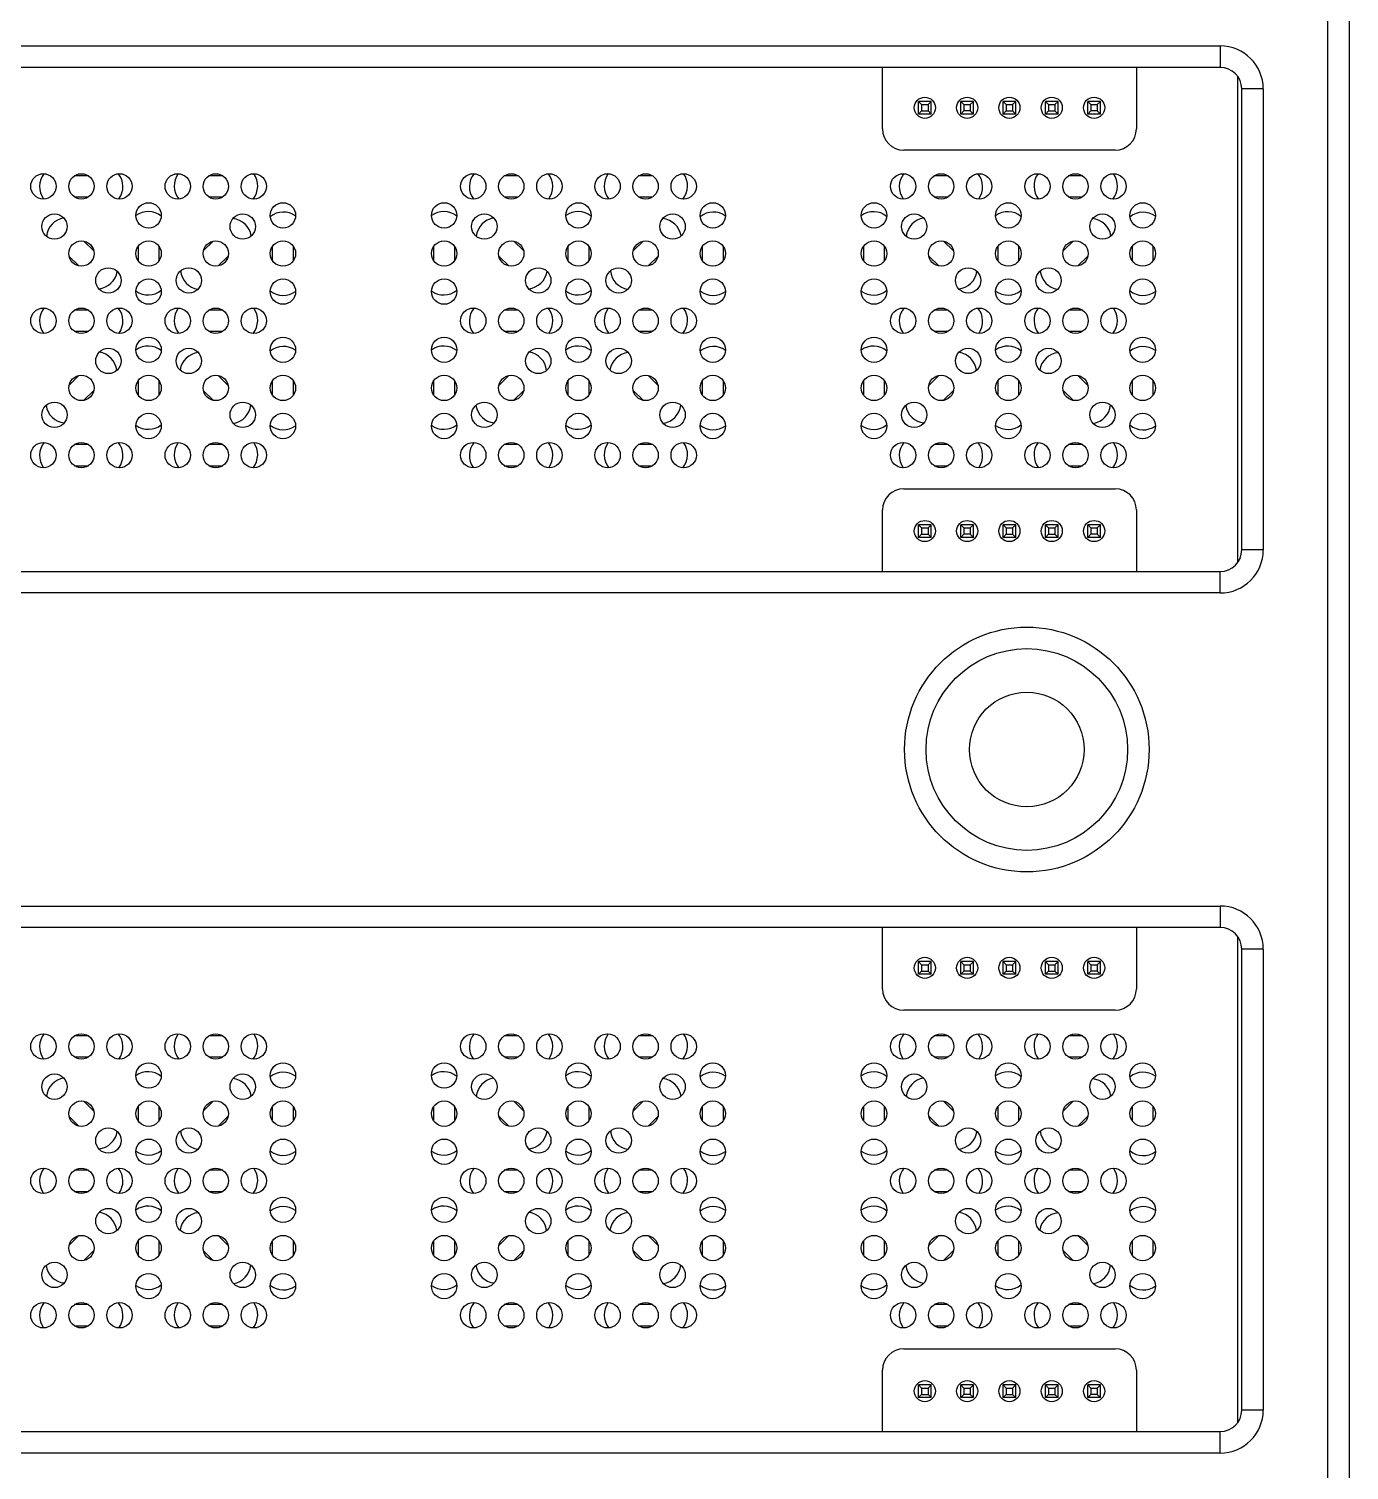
# Model space of a CAD drawing. Header units: inches. Extents: x 1.52 to 9.45, y 2.55 to 7.05.
# Drawn here: x 6.735 to 7.963, y 3.72 to 5.061 of the extents above; entities that cross this region are included whole.
import ezdxf

# ---------------------------------------------------------------- set-up
doc = ezdxf.new("R2010")
doc.units = ezdxf.units.IN
doc.header["$MEASUREMENT"] = 0

msp = doc.modelspace()

# ---------------------------------------------------------------- linework, layer by layer
at = {"color": 7, "linetype": 'Continuous', "lineweight": 25}
for p, q in [((7.9433, 2.6708), (7.9433, 6.9108)), ((7.9633, 6.9108), (7.9633, 2.6708)), ((6.1833, 5.0452), (7.8433, 5.0452)), ((7.8433, 5.0452), (7.8433, 5.0252)), ((7.8433, 5.0252), (6.1833, 5.0252)), ((7.529, 4.968), (7.529, 5.0252)), ((7.7652, 5.0252), (7.7652, 4.968)), ((7.8597, 4.5651), (7.8597, 5.0166)), ((7.8833, 5.0052), (7.8633, 5.0052)), ((7.8633, 4.5764), (7.8633, 5.0052)), ((7.8833, 5.0052), (7.8833, 4.5764)), ((7.5743, 4.9936), (7.5625, 4.9936)), ((7.5625, 4.9936), (7.5654, 4.9906)), ((7.5625, 4.9818), (7.5625, 4.9936)), ((7.5654, 4.9906), (7.5714, 4.9906)), ((7.5654, 4.9906), (7.5654, 4.9847)), ((7.5714, 4.9906), (7.5743, 4.9936)), ((7.5714, 4.9906), (7.5714, 4.9847)), ((7.5743, 4.9818), (7.5743, 4.9936)), ((7.6019, 4.9936), (7.6048, 4.9906)), ((7.6019, 4.9818), (7.6019, 4.9936)), ((7.6137, 4.9936), (7.6019, 4.9936)), ((7.6048, 4.9906), (7.6048, 4.9847)), ((7.6048, 4.9906), (7.6107, 4.9906)), ((7.6107, 4.9906), (7.6137, 4.9936)), ((7.6107, 4.9906), (7.6107, 4.9847)), ((7.6137, 4.9818), (7.6137, 4.9936)), ((7.6412, 4.9936), (7.6442, 4.9906)), ((7.6412, 4.9818), (7.6412, 4.9936)), ((7.653, 4.9936), (7.6412, 4.9936)), ((7.6442, 4.9906), (7.6442, 4.9847)), ((7.6442, 4.9906), (7.6501, 4.9906)), ((7.6501, 4.9906), (7.653, 4.9936)), ((7.6501, 4.9906), (7.6501, 4.9847)), ((7.653, 4.9818), (7.653, 4.9936)), ((7.6924, 4.9936), (7.6806, 4.9936)), ((7.6806, 4.9936), (7.6836, 4.9906)), ((7.6806, 4.9818), (7.6806, 4.9936)), ((7.6836, 4.9906), (7.6836, 4.9847)), ((7.6836, 4.9906), (7.6895, 4.9906)), ((7.6924, 4.9936), (7.6895, 4.9906)), ((7.6895, 4.9906), (7.6895, 4.9847)), ((7.6924, 4.9818), (7.6924, 4.9936)), ((7.7318, 4.9936), (7.72, 4.9936)), ((7.72, 4.9936), (7.7229, 4.9906)), ((7.72, 4.9818), (7.72, 4.9936)), ((7.7229, 4.9906), (7.7288, 4.9906)), ((7.7229, 4.9906), (7.7229, 4.9847)), ((7.7288, 4.9906), (7.7318, 4.9936)), ((7.7288, 4.9906), (7.7288, 4.9847)), ((7.7318, 4.9818), (7.7318, 4.9936)), ((7.5654, 4.9847), (7.5625, 4.9818)), ((7.5743, 4.9818), (7.5625, 4.9818)), ((7.5654, 4.9847), (7.5714, 4.9847)), ((7.5714, 4.9847), (7.5743, 4.9818)), ((7.6048, 4.9847), (7.6019, 4.9818)), ((7.6137, 4.9818), (7.6019, 4.9818)), ((7.6107, 4.9847), (7.6048, 4.9847)), ((7.6107, 4.9847), (7.6137, 4.9818)), ((7.6442, 4.9847), (7.6412, 4.9818)), ((7.653, 4.9818), (7.6412, 4.9818)), ((7.6442, 4.9847), (7.6501, 4.9847)), ((7.6501, 4.9847), (7.653, 4.9818)), ((7.6806, 4.9818), (7.6836, 4.9847)), ((7.6924, 4.9818), (7.6806, 4.9818)), ((7.6836, 4.9847), (7.6895, 4.9847)), ((7.6895, 4.9847), (7.6924, 4.9818)), ((7.7229, 4.9847), (7.72, 4.9818)), ((7.7318, 4.9818), (7.72, 4.9818)), ((7.7288, 4.9847), (7.7229, 4.9847)), ((7.7288, 4.9847), (7.7318, 4.9818)), ((7.7455, 4.9483), (7.5487, 4.9483)), ((6.7901, 4.9245), (6.7771, 4.9245)), ((6.9151, 4.9245), (6.9021, 4.9245)), ((7.1901, 4.9245), (7.1771, 4.9245)), ((7.3151, 4.9245), (7.3021, 4.9245)), ((7.5901, 4.9245), (7.5771, 4.9245)), ((7.7151, 4.9245), (7.7021, 4.9245)), ((6.7771, 4.9048), (6.7901, 4.9048)), ((6.9021, 4.9048), (6.9151, 4.9048)), ((7.1771, 4.9048), (7.1901, 4.9048)), ((7.3021, 4.9048), (7.3151, 4.9048)), ((7.5771, 4.9048), (7.5901, 4.9048)), ((7.7021, 4.9048), (7.7151, 4.9048)), ((6.7952, 4.8545), (6.7859, 4.8637)), ((6.8363, 4.8587), (6.8363, 4.8456)), ((6.856, 4.8457), (6.856, 4.8586)), ((6.9063, 4.8637), (6.897, 4.8545)), ((6.9612, 4.8586), (6.9612, 4.8457)), ((6.9809, 4.8456), (6.9809, 4.8587)), ((7.1112, 4.8586), (7.1112, 4.8457)), ((7.1309, 4.8456), (7.1309, 4.8587)), ((7.1952, 4.8545), (7.1859, 4.8637)), ((7.2363, 4.8587), (7.2363, 4.8456)), ((7.256, 4.8457), (7.256, 4.8586)), ((7.3063, 4.8637), (7.297, 4.8545)), ((7.3612, 4.8586), (7.3612, 4.8457)), ((7.3809, 4.8456), (7.3809, 4.8587)), ((7.5112, 4.8586), (7.5112, 4.8457)), ((7.5309, 4.8456), (7.5309, 4.8587)), ((7.5952, 4.8545), (7.5859, 4.8637)), ((7.6363, 4.8587), (7.6363, 4.8456)), ((7.656, 4.8457), (7.656, 4.8586)), ((7.7063, 4.8637), (7.697, 4.8545)), ((7.7612, 4.8586), (7.7612, 4.8457)), ((7.7809, 4.8456), (7.7809, 4.8587)), ((6.772, 4.8498), (6.7813, 4.8406)), ((6.9109, 4.8406), (6.9202, 4.8498)), ((7.172, 4.8498), (7.1813, 4.8406)), ((7.3109, 4.8406), (7.3202, 4.8498)), ((7.572, 4.8498), (7.5813, 4.8406)), ((7.7109, 4.8406), (7.7202, 4.8498)), ((6.7901, 4.7995), (6.7771, 4.7995)), ((6.9151, 4.7995), (6.9021, 4.7995)), ((7.1901, 4.7995), (7.1771, 4.7995)), ((7.3151, 4.7995), (7.3021, 4.7995)), ((7.5901, 4.7995), (7.5771, 4.7995)), ((7.7151, 4.7995), (7.7021, 4.7995)), ((6.7771, 4.7798), (6.7901, 4.7798)), ((6.9021, 4.7798), (6.9151, 4.7798)), ((7.1771, 4.7798), (7.1901, 4.7798)), ((7.3021, 4.7798), (7.3151, 4.7798)), ((7.5771, 4.7798), (7.5901, 4.7798)), ((7.7021, 4.7798), (7.7151, 4.7798)), ((6.7813, 4.7387), (6.772, 4.7295)), ((6.8363, 4.7337), (6.8363, 4.7206)), ((6.856, 4.7207), (6.856, 4.7336)), ((6.9202, 4.7295), (6.9109, 4.7387)), ((6.9612, 4.7336), (6.9612, 4.7207)), ((6.9809, 4.7206), (6.9809, 4.7337)), ((7.1112, 4.7336), (7.1112, 4.7207)), ((7.1309, 4.7206), (7.1309, 4.7337)), ((7.1813, 4.7387), (7.172, 4.7295)), ((7.2363, 4.7337), (7.2363, 4.7206)), ((7.256, 4.7207), (7.256, 4.7336)), ((7.3202, 4.7295), (7.3109, 4.7387)), ((7.3612, 4.7336), (7.3612, 4.7207)), ((7.3809, 4.7206), (7.3809, 4.7337)), ((7.5112, 4.7336), (7.5112, 4.7207)), ((7.5309, 4.7206), (7.5309, 4.7337)), ((7.5813, 4.7387), (7.572, 4.7295)), ((7.6363, 4.7337), (7.6363, 4.7206)), ((7.656, 4.7207), (7.656, 4.7336)), ((7.7202, 4.7295), (7.7109, 4.7387)), ((7.7612, 4.7336), (7.7612, 4.7207)), ((7.7809, 4.7206), (7.7809, 4.7337)), ((6.7859, 4.7156), (6.7952, 4.7248)), ((6.897, 4.7248), (6.9063, 4.7156)), ((7.1859, 4.7156), (7.1952, 4.7248)), ((7.297, 4.7248), (7.3063, 4.7156)), ((7.5859, 4.7156), (7.5952, 4.7248)), ((7.697, 4.7248), (7.7063, 4.7156)), ((6.7901, 4.6745), (6.7771, 4.6745)), ((6.9151, 4.6745), (6.9021, 4.6745)), ((7.1901, 4.6745), (7.1771, 4.6745)), ((7.3151, 4.6745), (7.3021, 4.6745)), ((7.5901, 4.6745), (7.5771, 4.6745)), ((7.7151, 4.6745), (7.7021, 4.6745)), ((6.7771, 4.6548), (6.7901, 4.6548)), ((6.9021, 4.6548), (6.9151, 4.6548)), ((7.1771, 4.6548), (7.1901, 4.6548)), ((7.3021, 4.6548), (7.3151, 4.6548)), ((7.5771, 4.6548), (7.5901, 4.6548)), ((7.7021, 4.6548), (7.7151, 4.6548)), ((7.5487, 4.6333), (7.7455, 4.6333)), ((7.529, 4.5564), (7.529, 4.6136)), ((7.7652, 4.6136), (7.7652, 4.5564)), ((7.5743, 4.5999), (7.5625, 4.5999)), ((7.5625, 4.5999), (7.5654, 4.5969)), ((7.5625, 4.5881), (7.5625, 4.5999)), ((7.5714, 4.5969), (7.5743, 4.5999)), ((7.5743, 4.5881), (7.5743, 4.5999)), ((7.6019, 4.5999), (7.6048, 4.5969)), ((7.6019, 4.5881), (7.6019, 4.5999)), ((7.6137, 4.5999), (7.6019, 4.5999)), ((7.6107, 4.5969), (7.6137, 4.5999)), ((7.6137, 4.5881), (7.6137, 4.5999)), ((7.6412, 4.5999), (7.6442, 4.5969)), ((7.6412, 4.5881), (7.6412, 4.5999)), ((7.653, 4.5999), (7.6412, 4.5999)), ((7.6501, 4.5969), (7.653, 4.5999)), ((7.653, 4.5881), (7.653, 4.5999)), ((7.6924, 4.5999), (7.6806, 4.5999)), ((7.6806, 4.5999), (7.6836, 4.5969)), ((7.6806, 4.5881), (7.6806, 4.5999)), ((7.6924, 4.5999), (7.6895, 4.5969)), ((7.6924, 4.5881), (7.6924, 4.5999)), ((7.7318, 4.5999), (7.72, 4.5999)), ((7.72, 4.5999), (7.7229, 4.5969)), ((7.72, 4.5881), (7.72, 4.5999)), ((7.7288, 4.5969), (7.7318, 4.5999)), ((7.7318, 4.5881), (7.7318, 4.5999)), ((7.5654, 4.591), (7.5625, 4.5881)), ((7.5743, 4.5881), (7.5625, 4.5881)), ((7.5654, 4.5969), (7.5654, 4.591)), ((7.5654, 4.5969), (7.5714, 4.5969)), ((7.5654, 4.591), (7.5714, 4.591)), ((7.5714, 4.5969), (7.5714, 4.591)), ((7.5714, 4.591), (7.5743, 4.5881)), ((7.6048, 4.591), (7.6019, 4.5881)), ((7.6137, 4.5881), (7.6019, 4.5881)), ((7.6048, 4.5969), (7.6048, 4.591)), ((7.6048, 4.5969), (7.6107, 4.5969)), ((7.6107, 4.591), (7.6048, 4.591)), ((7.6107, 4.5969), (7.6107, 4.591)), ((7.6107, 4.591), (7.6137, 4.5881)), ((7.6442, 4.591), (7.6412, 4.5881)), ((7.653, 4.5881), (7.6412, 4.5881)), ((7.6442, 4.5969), (7.6442, 4.591)), ((7.6442, 4.5969), (7.6501, 4.5969)), ((7.6442, 4.591), (7.6501, 4.591)), ((7.6501, 4.5969), (7.6501, 4.591)), ((7.6501, 4.591), (7.653, 4.5881)), ((7.6806, 4.5881), (7.6836, 4.591)), ((7.6924, 4.5881), (7.6806, 4.5881)), ((7.6836, 4.5969), (7.6895, 4.5969)), ((7.6836, 4.5969), (7.6836, 4.591)), ((7.6836, 4.591), (7.6895, 4.591)), ((7.6895, 4.5969), (7.6895, 4.591)), ((7.6895, 4.591), (7.6924, 4.5881)), ((7.7229, 4.591), (7.72, 4.5881)), ((7.7318, 4.5881), (7.72, 4.5881)), ((7.7229, 4.5969), (7.7288, 4.5969)), ((7.7229, 4.5969), (7.7229, 4.591)), ((7.7288, 4.591), (7.7229, 4.591)), ((7.7288, 4.5969), (7.7288, 4.591)), ((7.7288, 4.591), (7.7318, 4.5881)), ((7.8833, 4.5764), (7.8633, 4.5764)), ((6.1833, 4.5564), (7.8433, 4.5564)), ((7.8433, 4.5364), (7.8433, 4.5564)), ((7.8433, 4.5364), (6.1833, 4.5364)), ((6.1833, 4.2452), (7.8433, 4.2452)), ((7.8433, 4.2452), (7.8433, 4.2252)), ((7.8433, 4.2252), (6.1833, 4.2252)), ((7.529, 4.168), (7.529, 4.2252)), ((7.7652, 4.2252), (7.7652, 4.168)), ((7.8597, 3.7651), (7.8597, 4.2166)), ((7.8833, 4.2052), (7.8633, 4.2052)), ((7.8633, 3.7764), (7.8633, 4.2052)), ((7.8833, 4.2052), (7.8833, 3.7764)), ((7.5743, 4.1936), (7.5625, 4.1936)), ((7.5625, 4.1936), (7.5654, 4.1906)), ((7.5625, 4.1818), (7.5625, 4.1936)), ((7.5654, 4.1847), (7.5625, 4.1818)), ((7.5654, 4.1906), (7.5714, 4.1906)), ((7.5654, 4.1906), (7.5654, 4.1847)), ((7.5654, 4.1847), (7.5714, 4.1847)), ((7.5714, 4.1906), (7.5743, 4.1936)), ((7.5714, 4.1906), (7.5714, 4.1847)), ((7.5714, 4.1847), (7.5743, 4.1818)), ((7.5743, 4.1818), (7.5743, 4.1936)), ((7.6019, 4.1936), (7.6048, 4.1906)), ((7.6019, 4.1818), (7.6019, 4.1936)), ((7.6137, 4.1936), (7.6019, 4.1936)), ((7.6048, 4.1847), (7.6019, 4.1818)), ((7.6048, 4.1906), (7.6048, 4.1847)), ((7.6048, 4.1906), (7.6107, 4.1906)), ((7.6107, 4.1847), (7.6048, 4.1847)), ((7.6107, 4.1906), (7.6137, 4.1936)), ((7.6107, 4.1906), (7.6107, 4.1847)), ((7.6107, 4.1847), (7.6137, 4.1818)), ((7.6137, 4.1818), (7.6137, 4.1936)), ((7.6412, 4.1936), (7.6442, 4.1906)), ((7.6412, 4.1818), (7.6412, 4.1936)), ((7.653, 4.1936), (7.6412, 4.1936)), ((7.6442, 4.1847), (7.6412, 4.1818)), ((7.6442, 4.1906), (7.6442, 4.1847)), ((7.6442, 4.1906), (7.6501, 4.1906)), ((7.6442, 4.1847), (7.6501, 4.1847)), ((7.6501, 4.1906), (7.653, 4.1936)), ((7.6501, 4.1906), (7.6501, 4.1847)), ((7.6501, 4.1847), (7.653, 4.1818)), ((7.653, 4.1818), (7.653, 4.1936)), ((7.6924, 4.1936), (7.6806, 4.1936)), ((7.6806, 4.1936), (7.6836, 4.1906)), ((7.6806, 4.1818), (7.6806, 4.1936)), ((7.6806, 4.1818), (7.6836, 4.1847)), ((7.6836, 4.1906), (7.6895, 4.1906)), ((7.6836, 4.1906), (7.6836, 4.1847)), ((7.6836, 4.1847), (7.6895, 4.1847)), ((7.6924, 4.1936), (7.6895, 4.1906)), ((7.6895, 4.1906), (7.6895, 4.1847)), ((7.6895, 4.1847), (7.6924, 4.1818)), ((7.6924, 4.1818), (7.6924, 4.1936)), ((7.72, 4.1936), (7.7229, 4.1906)), ((7.72, 4.1818), (7.72, 4.1936)), ((7.7318, 4.1936), (7.72, 4.1936)), ((7.7229, 4.1847), (7.72, 4.1818)), ((7.7229, 4.1906), (7.7229, 4.1847)), ((7.7229, 4.1906), (7.7288, 4.1906)), ((7.7288, 4.1847), (7.7229, 4.1847)), ((7.7288, 4.1906), (7.7318, 4.1936)), ((7.7288, 4.1906), (7.7288, 4.1847)), ((7.7288, 4.1847), (7.7318, 4.1818)), ((7.7318, 4.1818), (7.7318, 4.1936)), ((7.5743, 4.1818), (7.5625, 4.1818)), ((7.6137, 4.1818), (7.6019, 4.1818)), ((7.653, 4.1818), (7.6412, 4.1818)), ((7.6924, 4.1818), (7.6806, 4.1818)), ((7.7318, 4.1818), (7.72, 4.1818)), ((7.7455, 4.1483), (7.5487, 4.1483)), ((6.7901, 4.1245), (6.7771, 4.1245)), ((6.9151, 4.1245), (6.9021, 4.1245)), ((7.1901, 4.1245), (7.1771, 4.1245)), ((7.3151, 4.1245), (7.3021, 4.1245)), ((7.5901, 4.1245), (7.5771, 4.1245)), ((7.7151, 4.1245), (7.7021, 4.1245)), ((6.7771, 4.1048), (6.7901, 4.1048)), ((6.9021, 4.1048), (6.9151, 4.1048)), ((7.1771, 4.1048), (7.1901, 4.1048)), ((7.3021, 4.1048), (7.3151, 4.1048)), ((7.5771, 4.1048), (7.5901, 4.1048)), ((7.7021, 4.1048), (7.7151, 4.1048)), ((6.7952, 4.0545), (6.7859, 4.0637)), ((6.9063, 4.0637), (6.897, 4.0545)), ((7.1952, 4.0545), (7.1859, 4.0637)), ((7.3063, 4.0637), (7.297, 4.0545)), ((7.5952, 4.0545), (7.5859, 4.0637)), ((7.7063, 4.0637), (7.697, 4.0545)), ((6.772, 4.0498), (6.7813, 4.0406)), ((6.8363, 4.0587), (6.8363, 4.0456)), ((6.856, 4.0457), (6.856, 4.0586)), ((6.9109, 4.0406), (6.9202, 4.0498)), ((6.9612, 4.0586), (6.9612, 4.0457)), ((6.9809, 4.0456), (6.9809, 4.0587)), ((7.1112, 4.0586), (7.1112, 4.0457)), ((7.1309, 4.0456), (7.1309, 4.0587)), ((7.172, 4.0498), (7.1813, 4.0406)), ((7.2363, 4.0587), (7.2363, 4.0456)), ((7.256, 4.0457), (7.256, 4.0586)), ((7.3109, 4.0406), (7.3202, 4.0498)), ((7.3612, 4.0586), (7.3612, 4.0457)), ((7.3809, 4.0456), (7.3809, 4.0587)), ((7.5112, 4.0586), (7.5112, 4.0457)), ((7.5309, 4.0456), (7.5309, 4.0587)), ((7.572, 4.0498), (7.5813, 4.0406)), ((7.6363, 4.0587), (7.6363, 4.0456)), ((7.656, 4.0457), (7.656, 4.0586)), ((7.7109, 4.0406), (7.7202, 4.0498)), ((7.7612, 4.0586), (7.7612, 4.0457)), ((7.7809, 4.0456), (7.7809, 4.0587)), ((6.7901, 3.9995), (6.7771, 3.9995)), ((6.9151, 3.9995), (6.9021, 3.9995)), ((7.1901, 3.9995), (7.1771, 3.9995)), ((7.3151, 3.9995), (7.3021, 3.9995)), ((7.5901, 3.9995), (7.5771, 3.9995)), ((7.7151, 3.9995), (7.7021, 3.9995)), ((6.7771, 3.9798), (6.7901, 3.9798)), ((6.9021, 3.9798), (6.9151, 3.9798)), ((7.1771, 3.9798), (7.1901, 3.9798)), ((7.3021, 3.9798), (7.3151, 3.9798)), ((7.5771, 3.9798), (7.5901, 3.9798)), ((7.7021, 3.9798), (7.7151, 3.9798)), ((6.7813, 3.9387), (6.772, 3.9295)), ((6.8363, 3.9337), (6.8363, 3.9206)), ((6.856, 3.9207), (6.856, 3.9336)), ((6.9202, 3.9295), (6.9109, 3.9387)), ((6.9612, 3.9336), (6.9612, 3.9207)), ((6.9809, 3.9206), (6.9809, 3.9337)), ((7.1112, 3.9336), (7.1112, 3.9207)), ((7.1309, 3.9206), (7.1309, 3.9337)), ((7.1813, 3.9387), (7.172, 3.9295)), ((7.2363, 3.9337), (7.2363, 3.9206)), ((7.256, 3.9207), (7.256, 3.9336)), ((7.3202, 3.9295), (7.3109, 3.9387)), ((7.3612, 3.9336), (7.3612, 3.9207)), ((7.3809, 3.9206), (7.3809, 3.9337)), ((7.5112, 3.9336), (7.5112, 3.9207)), ((7.5309, 3.9206), (7.5309, 3.9337)), ((7.5813, 3.9387), (7.572, 3.9295)), ((7.6363, 3.9337), (7.6363, 3.9206)), ((7.656, 3.9207), (7.656, 3.9336)), ((7.7202, 3.9295), (7.7109, 3.9387)), ((7.7612, 3.9336), (7.7612, 3.9207)), ((7.7809, 3.9206), (7.7809, 3.9337)), ((6.7859, 3.9156), (6.7952, 3.9248)), ((6.897, 3.9248), (6.9063, 3.9156)), ((7.1859, 3.9156), (7.1952, 3.9248)), ((7.297, 3.9248), (7.3063, 3.9156)), ((7.5859, 3.9156), (7.5952, 3.9248)), ((7.697, 3.9248), (7.7063, 3.9156)), ((6.7901, 3.8745), (6.7771, 3.8745)), ((6.9151, 3.8745), (6.9021, 3.8745)), ((7.1901, 3.8745), (7.1771, 3.8745)), ((7.3151, 3.8745), (7.3021, 3.8745)), ((7.5901, 3.8745), (7.5771, 3.8745)), ((7.7151, 3.8745), (7.7021, 3.8745)), ((6.7771, 3.8548), (6.7901, 3.8548)), ((6.9021, 3.8548), (6.9151, 3.8548)), ((7.1771, 3.8548), (7.1901, 3.8548)), ((7.3021, 3.8548), (7.3151, 3.8548)), ((7.5771, 3.8548), (7.5901, 3.8548)), ((7.7021, 3.8548), (7.7151, 3.8548)), ((7.5487, 3.8333), (7.7455, 3.8333)), ((7.529, 3.7564), (7.529, 3.8136)), ((7.7652, 3.8136), (7.7652, 3.7564)), ((7.5743, 3.7999), (7.5625, 3.7999)), ((7.5625, 3.7999), (7.5654, 3.7969)), ((7.5625, 3.7881), (7.5625, 3.7999)), ((7.5654, 3.7969), (7.5654, 3.791)), ((7.5654, 3.7969), (7.5714, 3.7969)), ((7.5714, 3.7969), (7.5743, 3.7999)), ((7.5714, 3.7969), (7.5714, 3.791)), ((7.5743, 3.7881), (7.5743, 3.7999)), ((7.6019, 3.7999), (7.6048, 3.7969)), ((7.6019, 3.7881), (7.6019, 3.7999)), ((7.6137, 3.7999), (7.6019, 3.7999)), ((7.6048, 3.7969), (7.6048, 3.791)), ((7.6048, 3.7969), (7.6107, 3.7969)), ((7.6107, 3.7969), (7.6137, 3.7999)), ((7.6107, 3.7969), (7.6107, 3.791)), ((7.6137, 3.7881), (7.6137, 3.7999)), ((7.653, 3.7999), (7.6412, 3.7999)), ((7.6412, 3.7999), (7.6442, 3.7969)), ((7.6412, 3.7881), (7.6412, 3.7999)), ((7.6442, 3.7969), (7.6442, 3.791)), ((7.6442, 3.7969), (7.6501, 3.7969)), ((7.6501, 3.7969), (7.653, 3.7999)), ((7.6501, 3.7969), (7.6501, 3.791)), ((7.653, 3.7881), (7.653, 3.7999)), ((7.6924, 3.7999), (7.6806, 3.7999)), ((7.6806, 3.7999), (7.6836, 3.7969)), ((7.6806, 3.7881), (7.6806, 3.7999)), ((7.6836, 3.7969), (7.6895, 3.7969)), ((7.6836, 3.7969), (7.6836, 3.791)), ((7.6924, 3.7999), (7.6895, 3.7969)), ((7.6895, 3.7969), (7.6895, 3.791)), ((7.6924, 3.7881), (7.6924, 3.7999)), ((7.7318, 3.7999), (7.72, 3.7999)), ((7.72, 3.7999), (7.7229, 3.7969)), ((7.72, 3.7881), (7.72, 3.7999)), ((7.7229, 3.7969), (7.7288, 3.7969)), ((7.7229, 3.7969), (7.7229, 3.791)), ((7.7288, 3.7969), (7.7318, 3.7999)), ((7.7288, 3.7969), (7.7288, 3.791)), ((7.7318, 3.7881), (7.7318, 3.7999)), ((7.5654, 3.791), (7.5625, 3.7881)), ((7.5743, 3.7881), (7.5625, 3.7881)), ((7.5654, 3.791), (7.5714, 3.791)), ((7.5714, 3.791), (7.5743, 3.7881)), ((7.6048, 3.791), (7.6019, 3.7881)), ((7.6137, 3.7881), (7.6019, 3.7881)), ((7.6107, 3.791), (7.6048, 3.791)), ((7.6107, 3.791), (7.6137, 3.7881)), ((7.6442, 3.791), (7.6412, 3.7881)), ((7.653, 3.7881), (7.6412, 3.7881)), ((7.6442, 3.791), (7.6501, 3.791)), ((7.6501, 3.791), (7.653, 3.7881)), ((7.6806, 3.7881), (7.6836, 3.791)), ((7.6924, 3.7881), (7.6806, 3.7881)), ((7.6836, 3.791), (7.6895, 3.791)), ((7.6895, 3.791), (7.6924, 3.7881)), ((7.7229, 3.791), (7.72, 3.7881)), ((7.7318, 3.7881), (7.72, 3.7881)), ((7.7288, 3.791), (7.7229, 3.791)), ((7.7288, 3.791), (7.7318, 3.7881)), ((7.8833, 3.7764), (7.8633, 3.7764)), ((6.1833, 3.7564), (7.8433, 3.7564)), ((7.8433, 3.7364), (7.8433, 3.7564)), ((7.8433, 3.7364), (6.1833, 3.7364))]:
    msp.add_line(p, q, dxfattribs=at)
for centre, radius in [((7.5684, 4.9877), 0.00984), ((7.6078, 4.9877), 0.00984), ((7.6471, 4.9877), 0.00984), ((7.6865, 4.9877), 0.00984), ((7.7259, 4.9877), 0.00984), ((6.7482, 4.9146), 0.0118), ((6.7836, 4.9146), 0.0118), ((6.819, 4.9146), 0.0118), ((6.8732, 4.9146), 0.0118), ((6.9086, 4.9146), 0.0118), ((6.944, 4.9146), 0.0118), ((7.1482, 4.9146), 0.0118), ((7.1836, 4.9146), 0.0118), ((7.219, 4.9146), 0.0118), ((7.2732, 4.9146), 0.0118), ((7.3086, 4.9146), 0.0118), ((7.344, 4.9146), 0.0118), ((7.5482, 4.9146), 0.0118), ((7.5836, 4.9146), 0.0118), ((7.619, 4.9146), 0.0118), ((7.6732, 4.9146), 0.0118), ((7.7086, 4.9146), 0.0118), ((7.744, 4.9146), 0.0118), ((6.8461, 4.8876), 0.0118), ((6.9711, 4.8876), 0.0118), ((7.1211, 4.8876), 0.0118), ((7.2461, 4.8876), 0.0118), ((7.3711, 4.8876), 0.0118), ((7.5211, 4.8876), 0.0118), ((7.6461, 4.8876), 0.0118), ((7.7711, 4.8876), 0.0118), ((6.7585, 4.8772), 0.0118), ((6.9337, 4.8772), 0.0118), ((7.1585, 4.8772), 0.0118), ((7.3337, 4.8772), 0.0118), ((7.5585, 4.8772), 0.0118), ((7.7337, 4.8772), 0.0118), ((6.7836, 4.8521), 0.0118), ((6.8461, 4.8521), 0.0118), ((6.9086, 4.8521), 0.0118), ((6.9711, 4.8521), 0.0118), ((7.1211, 4.8521), 0.0118), ((7.1836, 4.8521), 0.0118), ((7.2461, 4.8521), 0.0118), ((7.3086, 4.8521), 0.0118), ((7.3711, 4.8521), 0.0118), ((7.5211, 4.8521), 0.0118), ((7.5836, 4.8521), 0.0118), ((7.6461, 4.8521), 0.0118), ((7.7086, 4.8521), 0.0118), ((7.7711, 4.8521), 0.0118), ((6.8087, 4.8271), 0.0118), ((6.8461, 4.8167), 0.0118), ((6.8835, 4.8271), 0.0118), ((6.9711, 4.8167), 0.0118), ((7.1211, 4.8167), 0.0118), ((7.2087, 4.8271), 0.0118), ((7.2461, 4.8167), 0.0118), ((7.2835, 4.8271), 0.0118), ((7.3711, 4.8167), 0.0118), ((7.5211, 4.8167), 0.0118), ((7.6087, 4.8271), 0.0118), ((7.6461, 4.8167), 0.0118), ((7.6835, 4.8271), 0.0118), ((7.7711, 4.8167), 0.0118), ((6.7482, 4.7896), 0.0118), ((6.7836, 4.7896), 0.0118), ((6.819, 4.7896), 0.0118), ((6.8732, 4.7896), 0.0118), ((6.9086, 4.7896), 0.0118), ((6.944, 4.7896), 0.0118), ((7.1482, 4.7896), 0.0118), ((7.1836, 4.7896), 0.0118), ((7.219, 4.7896), 0.0118), ((7.2732, 4.7896), 0.0118), ((7.3086, 4.7896), 0.0118), ((7.344, 4.7896), 0.0118), ((7.5482, 4.7896), 0.0118), ((7.5836, 4.7896), 0.0118), ((7.619, 4.7896), 0.0118), ((7.6732, 4.7896), 0.0118), ((7.7086, 4.7896), 0.0118), ((7.744, 4.7896), 0.0118), ((6.8461, 4.7626), 0.0118), ((6.9711, 4.7626), 0.0118), ((7.1211, 4.7626), 0.0118), ((7.2461, 4.7626), 0.0118), ((7.3711, 4.7626), 0.0118), ((7.5211, 4.7626), 0.0118), ((7.6461, 4.7626), 0.0118), ((7.7711, 4.7626), 0.0118), ((6.8087, 4.7522), 0.0118), ((6.8835, 4.7522), 0.0118), ((7.2087, 4.7522), 0.0118), ((7.2835, 4.7522), 0.0118), ((7.6087, 4.7522), 0.0118), ((7.6835, 4.7522), 0.0118), ((6.7836, 4.7271), 0.0118), ((6.8461, 4.7271), 0.0118), ((6.9086, 4.7271), 0.0118), ((6.9711, 4.7271), 0.0118), ((7.1211, 4.7271), 0.0118), ((7.1836, 4.7271), 0.0118), ((7.2461, 4.7271), 0.0118), ((7.3086, 4.7271), 0.0118), ((7.3711, 4.7271), 0.0118), ((7.5211, 4.7271), 0.0118), ((7.5836, 4.7271), 0.0118), ((7.6461, 4.7271), 0.0118), ((7.7086, 4.7271), 0.0118), ((7.7711, 4.7271), 0.0118), ((6.7585, 4.7021), 0.0118), ((6.9337, 4.7021), 0.0118), ((7.1585, 4.7021), 0.0118), ((7.3337, 4.7021), 0.0118), ((7.5585, 4.7021), 0.0118), ((7.7337, 4.7021), 0.0118), ((6.8461, 4.6917), 0.0118), ((6.9711, 4.6917), 0.0118), ((7.1211, 4.6917), 0.0118), ((7.2461, 4.6917), 0.0118), ((7.3711, 4.6917), 0.0118), ((7.5211, 4.6917), 0.0118), ((7.6461, 4.6917), 0.0118), ((7.7711, 4.6917), 0.0118), ((6.7482, 4.6646), 0.0118), ((6.7836, 4.6646), 0.0118), ((6.819, 4.6646), 0.0118), ((6.8732, 4.6646), 0.0118), ((6.9086, 4.6646), 0.0118), ((6.944, 4.6646), 0.0118), ((7.1482, 4.6646), 0.0118), ((7.1836, 4.6646), 0.0118), ((7.219, 4.6646), 0.0118), ((7.2732, 4.6646), 0.0118), ((7.3086, 4.6646), 0.0118), ((7.344, 4.6646), 0.0118), ((7.5482, 4.6646), 0.0118), ((7.5836, 4.6646), 0.0118), ((7.619, 4.6646), 0.0118), ((7.6732, 4.6646), 0.0118), ((7.7086, 4.6646), 0.0118), ((7.744, 4.6646), 0.0118), ((7.5684, 4.594), 0.00984), ((7.6078, 4.594), 0.00984), ((7.6471, 4.594), 0.00984), ((7.6865, 4.594), 0.00984), ((7.7259, 4.594), 0.00984), ((7.6633, 4.3908), 0.1138), ((7.6633, 4.3908), 0.0938), ((7.6633, 4.3908), 0.0533), ((7.5684, 4.1877), 0.00984), ((7.6078, 4.1877), 0.00984), ((7.6471, 4.1877), 0.00984), ((7.6865, 4.1877), 0.00984), ((7.7259, 4.1877), 0.00984), ((6.7482, 4.1146), 0.0118), ((6.7836, 4.1146), 0.0118), ((6.819, 4.1146), 0.0118), ((6.8732, 4.1146), 0.0118), ((6.9086, 4.1146), 0.0118), ((6.944, 4.1146), 0.0118), ((7.1482, 4.1146), 0.0118), ((7.1836, 4.1146), 0.0118), ((7.219, 4.1146), 0.0118), ((7.2732, 4.1146), 0.0118), ((7.3086, 4.1146), 0.0118), ((7.344, 4.1146), 0.0118), ((7.5482, 4.1146), 0.0118), ((7.5836, 4.1146), 0.0118), ((7.619, 4.1146), 0.0118), ((7.6732, 4.1146), 0.0118), ((7.7086, 4.1146), 0.0118), ((7.744, 4.1146), 0.0118), ((6.7585, 4.0772), 0.0118), ((6.8461, 4.0876), 0.0118), ((6.9337, 4.0772), 0.0118), ((6.9711, 4.0876), 0.0118), ((7.1211, 4.0876), 0.0118), ((7.1585, 4.0772), 0.0118), ((7.2461, 4.0876), 0.0118), ((7.3337, 4.0772), 0.0118), ((7.3711, 4.0876), 0.0118), ((7.5211, 4.0876), 0.0118), ((7.5585, 4.0772), 0.0118), ((7.6461, 4.0876), 0.0118), ((7.7337, 4.0772), 0.0118), ((7.7711, 4.0876), 0.0118), ((6.7836, 4.0521), 0.0118), ((6.8461, 4.0521), 0.0118), ((6.9086, 4.0521), 0.0118), ((6.9711, 4.0521), 0.0118), ((7.1211, 4.0521), 0.0118), ((7.1836, 4.0521), 0.0118), ((7.2461, 4.0521), 0.0118), ((7.3086, 4.0521), 0.0118), ((7.3711, 4.0521), 0.0118), ((7.5211, 4.0521), 0.0118), ((7.5836, 4.0521), 0.0118), ((7.6461, 4.0521), 0.0118), ((7.7086, 4.0521), 0.0118), ((7.7711, 4.0521), 0.0118), ((6.8087, 4.0271), 0.0118), ((6.8835, 4.0271), 0.0118), ((7.2087, 4.0271), 0.0118), ((7.2835, 4.0271), 0.0118), ((7.6087, 4.0271), 0.0118), ((7.6835, 4.0271), 0.0118), ((6.8461, 4.0167), 0.0118), ((6.9711, 4.0167), 0.0118), ((7.1211, 4.0167), 0.0118), ((7.2461, 4.0167), 0.0118), ((7.3711, 4.0167), 0.0118), ((7.5211, 4.0167), 0.0118), ((7.6461, 4.0167), 0.0118), ((7.7711, 4.0167), 0.0118), ((6.7482, 3.9896), 0.0118), ((6.7836, 3.9896), 0.0118), ((6.819, 3.9896), 0.0118), ((6.8732, 3.9896), 0.0118), ((6.9086, 3.9896), 0.0118), ((6.944, 3.9896), 0.0118), ((7.1482, 3.9896), 0.0118), ((7.1836, 3.9896), 0.0118), ((7.219, 3.9896), 0.0118), ((7.2732, 3.9896), 0.0118), ((7.3086, 3.9896), 0.0118), ((7.344, 3.9896), 0.0118), ((7.5482, 3.9896), 0.0118), ((7.5836, 3.9896), 0.0118), ((7.619, 3.9896), 0.0118), ((7.6732, 3.9896), 0.0118), ((7.7086, 3.9896), 0.0118), ((7.744, 3.9896), 0.0118), ((6.8461, 3.9626), 0.0118), ((6.9711, 3.9626), 0.0118), ((7.1211, 3.9626), 0.0118), ((7.2461, 3.9626), 0.0118), ((7.3711, 3.9626), 0.0118), ((7.5211, 3.9626), 0.0118), ((7.6461, 3.9626), 0.0118), ((7.7711, 3.9626), 0.0118), ((6.8087, 3.9522), 0.0118), ((6.8835, 3.9522), 0.0118), ((7.2087, 3.9522), 0.0118), ((7.2835, 3.9522), 0.0118), ((7.6087, 3.9522), 0.0118), ((7.6835, 3.9522), 0.0118), ((6.7836, 3.9271), 0.0118), ((6.8461, 3.9271), 0.0118), ((6.9086, 3.9271), 0.0118), ((6.9711, 3.9271), 0.0118), ((7.1211, 3.9271), 0.0118), ((7.1836, 3.9271), 0.0118), ((7.2461, 3.9271), 0.0118), ((7.3086, 3.9271), 0.0118), ((7.3711, 3.9271), 0.0118), ((7.5211, 3.9271), 0.0118), ((7.5836, 3.9271), 0.0118), ((7.6461, 3.9271), 0.0118), ((7.7086, 3.9271), 0.0118), ((7.7711, 3.9271), 0.0118), ((6.7585, 3.9021), 0.0118), ((6.8461, 3.8917), 0.0118), ((6.9337, 3.9021), 0.0118), ((6.9711, 3.8917), 0.0118), ((7.1211, 3.8917), 0.0118), ((7.1585, 3.9021), 0.0118), ((7.2461, 3.8917), 0.0118), ((7.3337, 3.9021), 0.0118), ((7.3711, 3.8917), 0.0118), ((7.5211, 3.8917), 0.0118), ((7.5585, 3.9021), 0.0118), ((7.6461, 3.8917), 0.0118), ((7.7337, 3.9021), 0.0118), ((7.7711, 3.8917), 0.0118), ((6.7482, 3.8646), 0.0118), ((6.7836, 3.8646), 0.0118), ((6.819, 3.8646), 0.0118), ((6.8732, 3.8646), 0.0118), ((6.9086, 3.8646), 0.0118), ((6.944, 3.8646), 0.0118), ((7.1482, 3.8646), 0.0118), ((7.1836, 3.8646), 0.0118), ((7.219, 3.8646), 0.0118), ((7.2732, 3.8646), 0.0118), ((7.3086, 3.8646), 0.0118), ((7.344, 3.8646), 0.0118), ((7.5482, 3.8646), 0.0118), ((7.5836, 3.8646), 0.0118), ((7.619, 3.8646), 0.0118), ((7.6732, 3.8646), 0.0118), ((7.7086, 3.8646), 0.0118), ((7.744, 3.8646), 0.0118), ((7.5684, 3.794), 0.00984), ((7.6078, 3.794), 0.00984), ((7.6471, 3.794), 0.00984), ((7.6865, 3.794), 0.00984), ((7.7259, 3.794), 0.00984)]:
    msp.add_circle(centre, radius, dxfattribs=at)
for centre, radius, start, end in [((7.8433, 5.0052), 0.04, 0, 90), ((7.8433, 5.0052), 0.02, 0, 90), ((7.5487, 4.968), 0.0197, 180, 270), ((7.7455, 4.968), 0.0197, 270, 0), ((6.7639, 4.9143), 0.0193, 140.9305, 216.2053), ((6.8029, 4.9143), 0.0193, 323.7731, 39.0212), ((6.8893, 4.915), 0.0193, 143.7731, 219.0212), ((6.9283, 4.915), 0.0193, 320.9305, 36.2053), ((7.1639, 4.9143), 0.0193, 140.9305, 216.2053), ((7.2029, 4.9143), 0.0193, 323.7731, 39.0212), ((7.2893, 4.915), 0.0193, 143.7731, 219.0212), ((7.3283, 4.915), 0.0193, 320.9305, 36.2053), ((7.5639, 4.9142), 0.0193, 140.5731, 215.8471), ((7.6029, 4.9142), 0.0193, 324.1229, 39.3696), ((7.6893, 4.9149), 0.0193, 143.4234, 218.6725), ((7.7283, 4.9149), 0.0193, 321.2881, 36.5635), ((6.7702, 4.8661), 0.0193, 98.7731, 174.0212), ((6.8457, 4.8718), 0.0193, 50.9305, 126.2053), ((6.9225, 4.8655), 0.0193, 8.7731, 84.0212), ((6.9715, 4.8714), 0.0193, 53.7731, 129.0212), ((7.1207, 4.8718), 0.0193, 50.9305, 126.2053), ((7.1702, 4.8661), 0.0193, 98.7731, 174.0212), ((7.2457, 4.8718), 0.0193, 50.9305, 126.2053), ((7.3225, 4.8655), 0.0193, 8.7731, 84.0212), ((7.3715, 4.8714), 0.0193, 53.7731, 129.0212), ((7.5207, 4.8717), 0.0193, 50.9544, 126.1992), ((7.5702, 4.866), 0.0193, 98.5397, 173.751), ((7.6457, 4.8717), 0.0193, 50.9544, 126.1992), ((7.7225, 4.8654), 0.0193, 9.0322, 84.2417), ((7.7715, 4.8713), 0.0193, 53.7916, 128.9859), ((6.7978, 4.8385), 0.0193, 275.9305, 351.2053), ((6.895, 4.838), 0.0193, 185.9305, 261.2053), ((7.1978, 4.8385), 0.0193, 275.9305, 351.2053), ((7.295, 4.838), 0.0193, 185.9305, 261.2053), ((7.5978, 4.8384), 0.0193, 276.1693, 351.4623), ((7.695, 4.8379), 0.0193, 185.6614, 260.9534), ((6.8457, 4.8329), 0.0193, 233.7731, 309.0212), ((6.9715, 4.8325), 0.0193, 230.9305, 306.2053), ((7.1207, 4.8329), 0.0193, 233.7731, 309.0212), ((7.2457, 4.8329), 0.0193, 233.7731, 309.0212), ((7.3715, 4.8325), 0.0193, 230.9305, 306.2053), ((7.5207, 4.8328), 0.0193, 233.7574, 309.0541), ((7.6457, 4.8328), 0.0193, 233.7574, 309.0541), ((7.7715, 4.8324), 0.0193, 230.9094, 306.2084), ((6.7639, 4.7893), 0.0193, 140.9305, 216.2053), ((6.8029, 4.7893), 0.0193, 323.7731, 39.0212), ((6.8893, 4.79), 0.0193, 143.7731, 219.0212), ((6.9283, 4.79), 0.0193, 320.9305, 36.2053), ((7.1639, 4.7893), 0.0193, 140.9305, 216.2053), ((7.2029, 4.7893), 0.0193, 323.7731, 39.0212), ((7.2893, 4.79), 0.0193, 143.7731, 219.0212), ((7.3283, 4.79), 0.0193, 320.9305, 36.2053), ((7.5639, 4.7892), 0.0193, 140.5731, 215.8471), ((7.6029, 4.7892), 0.0193, 324.1229, 39.3696), ((7.6893, 4.7899), 0.0193, 143.4234, 218.6726), ((7.7283, 4.7899), 0.0193, 321.2881, 36.5635), ((6.7972, 4.7413), 0.0193, 5.9305, 81.2053), ((6.8457, 4.7468), 0.0193, 50.9305, 126.2053), ((6.8944, 4.7408), 0.0193, 95.9305, 171.2053), ((6.9715, 4.7464), 0.0193, 53.7731, 129.0212), ((7.1207, 4.7468), 0.0193, 50.9305, 126.2053), ((7.1972, 4.7413), 0.0193, 5.9305, 81.2053), ((7.2457, 4.7468), 0.0193, 50.9305, 126.2053), ((7.2944, 4.7408), 0.0193, 95.9305, 171.2053), ((7.3715, 4.7464), 0.0193, 53.7731, 129.0212), ((7.5207, 4.7467), 0.0193, 50.9544, 126.1992), ((7.5972, 4.7412), 0.0193, 6.1988, 81.4535), ((7.6457, 4.7467), 0.0193, 50.9544, 126.1992), ((7.6944, 4.7407), 0.0193, 95.6955, 170.9491), ((7.7715, 4.7463), 0.0193, 53.7916, 128.9859), ((6.7697, 4.7138), 0.0193, 188.7731, 264.0212), ((6.922, 4.7132), 0.0193, 278.7731, 354.0212), ((7.1697, 4.7138), 0.0193, 188.7731, 264.0212), ((7.322, 4.7132), 0.0193, 278.7731, 354.0212), ((7.5697, 4.7137), 0.0193, 188.5134, 263.7971), ((7.722, 4.7131), 0.0193, 279.0101, 354.2922), ((6.8457, 4.7079), 0.0193, 233.7731, 309.0212), ((6.9715, 4.7075), 0.0193, 230.9305, 306.2053), ((7.1207, 4.7079), 0.0193, 233.7731, 309.0212), ((7.2457, 4.7079), 0.0193, 233.7731, 309.0212), ((7.3715, 4.7075), 0.0193, 230.9305, 306.2053), ((7.5207, 4.7078), 0.0193, 233.7574, 309.0541), ((7.6457, 4.7078), 0.0193, 233.7574, 309.0541), ((7.7715, 4.7074), 0.0193, 230.9094, 306.2084), ((6.7639, 4.6643), 0.0193, 140.9305, 216.2053), ((6.8029, 4.6643), 0.0193, 323.7731, 39.0212), ((6.8893, 4.665), 0.0193, 143.7731, 219.0212), ((6.9283, 4.665), 0.0193, 320.9305, 36.2053), ((7.1639, 4.6643), 0.0193, 140.9305, 216.2053), ((7.2029, 4.6643), 0.0193, 323.7731, 39.0212), ((7.2893, 4.665), 0.0193, 143.7731, 219.0212), ((7.3283, 4.665), 0.0193, 320.9305, 36.2053), ((7.5639, 4.6642), 0.0193, 140.5731, 215.8471), ((7.6029, 4.6642), 0.0193, 324.1229, 39.3696), ((7.6893, 4.6649), 0.0193, 143.4234, 218.6726), ((7.7283, 4.6649), 0.0193, 321.2881, 36.5635), ((7.5487, 4.6136), 0.0197, 90, 180), ((7.7455, 4.6136), 0.0197, 0, 90), ((7.8433, 4.5764), 0.04, 270, 0), ((7.8433, 4.5764), 0.02, 270, 0), ((7.8433, 4.2052), 0.04, 0, 90), ((7.8433, 4.2052), 0.02, 0, 90), ((7.5487, 4.168), 0.0197, 180, 270), ((7.7455, 4.168), 0.0197, 270, 0), ((6.7639, 4.1143), 0.0193, 140.9305, 216.2053), ((6.8029, 4.1143), 0.0193, 323.7731, 39.0212), ((6.8893, 4.115), 0.0193, 143.7731, 219.0212), ((6.9283, 4.115), 0.0193, 320.9305, 36.2053), ((7.1639, 4.1143), 0.0193, 140.9305, 216.2053), ((7.2029, 4.1143), 0.0193, 323.7731, 39.0212), ((7.2893, 4.115), 0.0193, 143.7731, 219.0212), ((7.3283, 4.115), 0.0193, 320.9305, 36.2053), ((7.5639, 4.1142), 0.0193, 140.5731, 215.8471), ((7.6029, 4.1142), 0.0193, 324.1229, 39.3696), ((7.6893, 4.1149), 0.0193, 143.4234, 218.6726), ((7.7283, 4.1149), 0.0193, 321.2881, 36.5635), ((6.8457, 4.0718), 0.0193, 50.9305, 126.2053), ((6.9715, 4.0714), 0.0193, 53.7731, 129.0212), ((7.1207, 4.0718), 0.0193, 50.9305, 126.2053), ((7.2457, 4.0718), 0.0193, 50.9305, 126.2053), ((7.3715, 4.0714), 0.0193, 53.7731, 129.0212), ((7.5207, 4.0717), 0.0193, 50.9544, 126.1992), ((7.6457, 4.0717), 0.0193, 50.9544, 126.1992), ((7.7715, 4.0713), 0.0193, 53.7916, 128.9859), ((6.7702, 4.0661), 0.0193, 98.7731, 174.0212), ((6.9225, 4.0655), 0.0193, 8.7731, 84.0212), ((7.1702, 4.0661), 0.0193, 98.7731, 174.0212), ((7.3225, 4.0655), 0.0193, 8.7731, 84.0212), ((7.5702, 4.066), 0.0193, 98.5396, 173.751), ((7.7225, 4.0654), 0.0193, 9.0322, 84.2417), ((6.7978, 4.0385), 0.0193, 275.9305, 351.2053), ((6.895, 4.038), 0.0193, 185.9305, 261.2053), ((7.1978, 4.0385), 0.0193, 275.9305, 351.2053), ((7.295, 4.038), 0.0193, 185.9305, 261.2053), ((7.5978, 4.0384), 0.0193, 276.1693, 351.4623), ((7.695, 4.0379), 0.0193, 185.6614, 260.9535), ((6.8457, 4.0329), 0.0193, 233.7731, 309.0212), ((6.9715, 4.0325), 0.0193, 230.9305, 306.2053), ((7.1207, 4.0329), 0.0193, 233.7731, 309.0212), ((7.2457, 4.0329), 0.0193, 233.7731, 309.0212), ((7.3715, 4.0325), 0.0193, 230.9305, 306.2053), ((7.5207, 4.0328), 0.0193, 233.7574, 309.0541), ((7.6457, 4.0328), 0.0193, 233.7574, 309.0541), ((7.7715, 4.0324), 0.0193, 230.9094, 306.2084), ((6.7639, 3.9893), 0.0193, 140.9305, 216.2053), ((6.8029, 3.9893), 0.0193, 323.7731, 39.0212), ((6.8893, 3.99), 0.0193, 143.7731, 219.0212), ((6.9283, 3.99), 0.0193, 320.9305, 36.2053), ((7.1639, 3.9893), 0.0193, 140.9305, 216.2053), ((7.2029, 3.9893), 0.0193, 323.7731, 39.0212), ((7.2893, 3.99), 0.0193, 143.7731, 219.0212), ((7.3283, 3.99), 0.0193, 320.9305, 36.2053), ((7.5639, 3.9892), 0.0193, 140.5731, 215.8471), ((7.6029, 3.9892), 0.0193, 324.1229, 39.3696), ((7.6893, 3.9899), 0.0193, 143.4234, 218.6726), ((7.7283, 3.9899), 0.0193, 321.2881, 36.5635), ((6.7972, 3.9413), 0.0193, 5.9305, 81.2053), ((6.8457, 3.9468), 0.0193, 50.9305, 126.2053), ((6.8944, 3.9408), 0.0193, 95.9305, 171.2053), ((6.9715, 3.9464), 0.0193, 53.7731, 129.0212), ((7.1207, 3.9468), 0.0193, 50.9305, 126.2053), ((7.1972, 3.9413), 0.0193, 5.9305, 81.2053), ((7.2457, 3.9468), 0.0193, 50.9305, 126.2053), ((7.2944, 3.9408), 0.0193, 95.9305, 171.2053), ((7.3715, 3.9464), 0.0193, 53.7731, 129.0212), ((7.5207, 3.9467), 0.0193, 50.9544, 126.1992), ((7.5972, 3.9412), 0.0193, 6.1988, 81.4535), ((7.6457, 3.9467), 0.0193, 50.9544, 126.1992), ((7.6944, 3.9407), 0.0193, 95.6955, 170.9491), ((7.7715, 3.9463), 0.0193, 53.7916, 128.9859), ((6.7697, 3.9138), 0.0193, 188.7731, 264.0212), ((6.922, 3.9132), 0.0193, 278.7731, 354.0212), ((7.1697, 3.9138), 0.0193, 188.7731, 264.0212), ((7.322, 3.9132), 0.0193, 278.7731, 354.0212), ((7.5697, 3.9137), 0.0193, 188.5134, 263.7971), ((7.722, 3.9131), 0.0193, 279.0101, 354.2922), ((6.8457, 3.9079), 0.0193, 233.7731, 309.0212), ((6.9715, 3.9075), 0.0193, 230.9305, 306.2053), ((7.1207, 3.9079), 0.0193, 233.7731, 309.0212), ((7.2457, 3.9079), 0.0193, 233.7731, 309.0212), ((7.3715, 3.9075), 0.0193, 230.9305, 306.2053), ((7.5207, 3.9078), 0.0193, 233.7574, 309.0541), ((7.6457, 3.9078), 0.0193, 233.7574, 309.0541), ((7.7715, 3.9074), 0.0193, 230.9094, 306.2085), ((6.7639, 3.8643), 0.0193, 140.9305, 216.2053), ((6.8029, 3.8643), 0.0193, 323.7731, 39.0212), ((6.8893, 3.865), 0.0193, 143.7731, 219.0212), ((6.9283, 3.865), 0.0193, 320.9305, 36.2053), ((7.1639, 3.8643), 0.0193, 140.9305, 216.2053), ((7.2029, 3.8643), 0.0193, 323.7731, 39.0212), ((7.2893, 3.865), 0.0193, 143.7731, 219.0212), ((7.3283, 3.865), 0.0193, 320.9305, 36.2053), ((7.5639, 3.8642), 0.0193, 140.5731, 215.8471), ((7.6029, 3.8642), 0.0193, 324.1229, 39.3696), ((7.6893, 3.8649), 0.0193, 143.4234, 218.6726), ((7.7283, 3.8649), 0.0193, 321.2881, 36.5635), ((7.5487, 3.8136), 0.0197, 90, 180), ((7.7455, 3.8136), 0.0197, 0, 90), ((7.8433, 3.7764), 0.04, 270, 0), ((7.8433, 3.7764), 0.02, 270, 0)]:
    msp.add_arc(centre, radius, start, end, dxfattribs=at)

doc.saveas('drawing.dxf')
